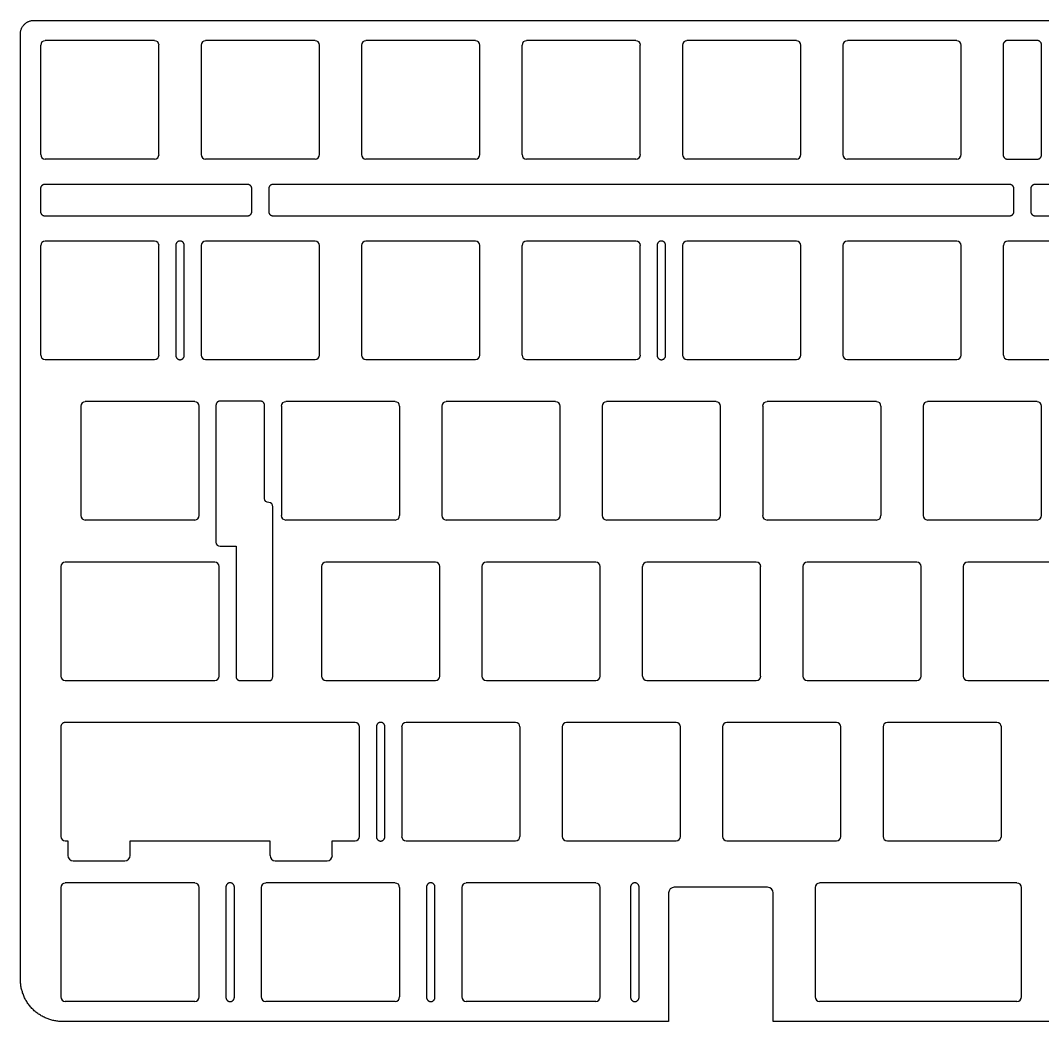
# Model space of a CAD drawing. Header units: millimetres. Extents: x 4 to 433, y 9 to 128.
# Drawn here: x 4.5 to 125.8, y 8.9 to 127.8 of the extents above; entities that cross this region are included whole.
import ezdxf

# ---------------------------------------------------------------- set-up
doc = ezdxf.new("R2010")
doc.units = ezdxf.units.MM
doc.layers.add('默认', color=7, linetype='Continuous', true_color=0x000000)

msp = doc.modelspace()

# ---------------------------------------------------------------- linework, layer by layer
at = {"layer": '默认', "color": 96, "true_color": 0x007f00}
for p, q in [((6.06, 127.79, 4.1), (371.64, 127.79, 4.1)), ((4.46, 13.93, 4.1), (4.46, 126.19, 4.1)), ((20.39, 125.39, 4.1), (7.39, 125.39, 4.1)), ((39.44, 125.39, 4.1), (26.44, 125.39, 4.1)), ((58.49, 125.39, 4.1), (45.49, 125.39, 4.1)), ((77.54, 125.39, 4.1), (64.54, 125.39, 4.1)), ((96.59, 125.39, 4.1), (83.59, 125.39, 4.1)), ((115.64, 125.39, 4.1), (102.64, 125.39, 4.1)), ((6.86, 124.86, 4.1), (6.86, 111.86, 4.1)), ((20.91, 111.86, 4.1), (20.91, 124.86, 4.1)), ((25.91, 124.86, 4.1), (25.91, 111.86, 4.1)), ((39.96, 111.86, 4.1), (39.96, 124.86, 4.1)), ((44.96, 124.86, 4.1), (44.96, 111.86, 4.1)), ((59.01, 111.86, 4.1), (59.01, 124.86, 4.1)), ((64.01, 124.86, 4.1), (64.01, 111.86, 4.1)), ((78.06, 111.86, 4.1), (78.06, 124.86, 4.1)), ((83.06, 124.86, 4.1), (83.06, 111.86, 4.1)), ((97.11, 111.86, 4.1), (97.11, 124.86, 4.1)), ((102.11, 124.86, 4.1), (102.11, 111.86, 4.1)), ((116.16, 111.86, 4.1), (116.16, 124.86, 4.1)), ((7.39, 111.34, 4.1), (20.39, 111.34, 4.1)), ((26.44, 111.34, 4.1), (39.44, 111.34, 4.1)), ((45.49, 111.34, 4.1), (58.49, 111.34, 4.1)), ((64.54, 111.34, 4.1), (77.54, 111.34, 4.1)), ((83.59, 111.34, 4.1), (96.59, 111.34, 4.1)), ((102.64, 111.34, 4.1), (115.64, 111.34, 4.1)), ((6.86, 101.05, 4.1), (6.86, 88.05, 4.1)), ((20.39, 101.58, 4.1), (7.39, 101.58, 4.1)), ((20.91, 88.05, 4.1), (20.91, 101.05, 4.1)), ((25.91, 101.05, 4.1), (25.91, 88.05, 4.1)), ((39.44, 101.58, 4.1), (26.44, 101.58, 4.1)), ((39.96, 88.05, 4.1), (39.96, 101.05, 4.1)), ((44.96, 101.05, 4.1), (44.96, 88.05, 4.1)), ((58.49, 101.58, 4.1), (45.49, 101.58, 4.1)), ((59.01, 88.05, 4.1), (59.01, 101.05, 4.1)), ((64.01, 101.05, 4.1), (64.01, 88.05, 4.1)), ((77.54, 101.58, 4.1), (64.54, 101.58, 4.1)), ((78.06, 88.05, 4.1), (78.06, 101.05, 4.1)), ((83.06, 101.05, 4.1), (83.06, 88.05, 4.1)), ((96.59, 101.58, 4.1), (83.59, 101.58, 4.1)), ((97.11, 88.05, 4.1), (97.11, 101.05, 4.1)), ((102.11, 101.05, 4.1), (102.11, 88.05, 4.1)), ((115.64, 101.58, 4.1), (102.64, 101.58, 4.1)), ((116.16, 88.05, 4.1), (116.16, 101.05, 4.1)), ((121.16, 101.05, 4.1), (121.16, 88.05, 4.1)), ((134.69, 101.58, 4.1), (121.69, 101.58, 4.1)), ((7.39, 87.53, 4.1), (20.39, 87.53, 4.1)), ((26.44, 87.53, 4.1), (39.44, 87.53, 4.1)), ((45.49, 87.53, 4.1), (58.49, 87.53, 4.1)), ((64.54, 87.53, 4.1), (77.54, 87.53, 4.1)), ((83.59, 87.53, 4.1), (96.59, 87.53, 4.1)), ((102.64, 87.53, 4.1), (115.64, 87.53, 4.1)), ((121.69, 87.53, 4.1), (134.69, 87.53, 4.1)), ((25.15, 82.53, 4.1), (12.15, 82.53, 4.1)), ((48.96, 82.53, 4.1), (35.96, 82.53, 4.1)), ((68.01, 82.53, 4.1), (55.01, 82.53, 4.1)), ((87.06, 82.53, 4.1), (74.06, 82.53, 4.1)), ((106.11, 82.53, 4.1), (93.11, 82.53, 4.1)), ((125.16, 82.53, 4.1), (112.16, 82.53, 4.1)), ((11.63, 82, 4.1), (11.63, 69, 4.1)), ((25.68, 69, 4.1), (25.68, 82, 4.1)), ((27.68, 82.1, 4.1), (27.68, 65.86, 4.1)), ((33.44, 71.04, 4.1), (33.44, 82.1, 4.1)), ((35.44, 82, 4.1), (35.44, 69, 4.1)), ((49.49, 69, 4.1), (49.49, 82, 4.1)), ((54.49, 82, 4.1), (54.49, 69, 4.1)), ((68.54, 69, 4.1), (68.54, 82, 4.1)), ((73.54, 82, 4.1), (73.54, 69, 4.1)), ((87.59, 69, 4.1), (87.59, 82, 4.1)), ((92.59, 82, 4.1), (92.59, 69, 4.1)), ((106.64, 69, 4.1), (106.64, 82, 4.1)), ((111.64, 82, 4.1), (111.64, 69, 4.1)), ((125.69, 69, 4.1), (125.69, 82, 4.1)), ((34.44, 49.9, 4.1), (34.44, 70.04, 4.1)), ((12.15, 68.48, 4.1), (25.15, 68.48, 4.1)), ((35.96, 68.48, 4.1), (48.96, 68.48, 4.1)), ((55.01, 68.48, 4.1), (68.01, 68.48, 4.1)), ((74.06, 68.48, 4.1), (87.06, 68.48, 4.1)), ((93.11, 68.48, 4.1), (106.11, 68.48, 4.1)), ((112.16, 68.48, 4.1), (125.16, 68.48, 4.1)), ((27.53, 63.48, 4.1), (9.77, 63.48, 4.1)), ((53.73, 63.48, 4.1), (40.73, 63.48, 4.1)), ((72.78, 63.48, 4.1), (59.78, 63.48, 4.1)), ((91.83, 63.48, 4.1), (78.83, 63.48, 4.1)), ((110.88, 63.48, 4.1), (97.88, 63.48, 4.1)), ((129.93, 63.48, 4.1), (116.93, 63.48, 4.1)), ((9.24, 62.95, 4.1), (9.24, 49.95, 4.1)), ((28.06, 49.95, 4.1), (28.06, 62.95, 4.1)), ((40.2, 62.95, 4.1), (40.2, 49.95, 4.1)), ((54.25, 49.95, 4.1), (54.25, 62.95, 4.1)), ((59.25, 62.95, 4.1), (59.25, 49.95, 4.1)), ((73.3, 49.95, 4.1), (73.3, 62.95, 4.1)), ((78.3, 62.95, 4.1), (78.3, 49.95, 4.1)), ((92.35, 49.95, 4.1), (92.35, 62.95, 4.1)), ((97.35, 62.95, 4.1), (97.35, 49.95, 4.1)), ((111.4, 49.95, 4.1), (111.4, 62.95, 4.1)), ((116.4, 62.95, 4.1), (116.4, 49.95, 4.1)), ((9.77, 49.43, 4.1), (27.53, 49.43, 4.1)), ((30.56, 49.4, 4.1), (33.94, 49.4, 4.1)), ((40.73, 49.43, 4.1), (53.73, 49.43, 4.1)), ((59.78, 49.43, 4.1), (72.78, 49.43, 4.1)), ((78.83, 49.43, 4.1), (91.83, 49.43, 4.1)), ((97.88, 49.43, 4.1), (110.88, 49.43, 4.1)), ((116.93, 49.43, 4.1), (129.93, 49.43, 4.1)), ((9.24, 43.9, 4.1), (9.24, 30.9, 4.1)), ((44.2, 44.43, 4.1), (9.77, 44.43, 4.1)), ((44.73, 30.9, 4.1), (44.73, 43.9, 4.1)), ((49.73, 43.9, 4.1), (49.73, 30.9, 4.1)), ((63.25, 44.43, 4.1), (50.25, 44.43, 4.1)), ((63.78, 30.9, 4.1), (63.78, 43.9, 4.1)), ((68.78, 43.9, 4.1), (68.78, 30.9, 4.1)), ((82.3, 44.43, 4.1), (69.3, 44.43, 4.1)), ((82.83, 30.9, 4.1), (82.83, 43.9, 4.1)), ((87.83, 43.9, 4.1), (87.83, 30.9, 4.1)), ((101.35, 44.43, 4.1), (88.35, 44.43, 4.1)), ((101.88, 30.9, 4.1), (101.88, 43.9, 4.1)), ((106.88, 43.9, 4.1), (106.88, 30.9, 4.1)), ((120.4, 44.43, 4.1), (107.4, 44.43, 4.1)), ((120.93, 30.9, 4.1), (120.93, 43.9, 4.1)), ((50.25, 30.38, 4.1), (63.25, 30.38, 4.1)), ((69.3, 30.38, 4.1), (82.3, 30.38, 4.1)), ((88.35, 30.38, 4.1), (101.35, 30.38, 4.1)), ((107.4, 30.38, 4.1), (120.4, 30.38, 4.1)), ((10.72, 28, 4.1), (16.87, 28, 4.1)), ((34.72, 28, 4.1), (40.87, 28, 4.1)), ((9.24, 24.85, 4.1), (9.24, 11.85, 4.1)), ((25.15, 25.38, 4.1), (9.77, 25.38, 4.1)), ((25.68, 11.85, 4.1), (25.68, 24.85, 4.1)), ((33.06, 24.85, 4.1), (33.06, 11.85, 4.1)), ((48.96, 25.38, 4.1), (33.58, 25.38, 4.1)), ((49.49, 11.85, 4.1), (49.49, 24.85, 4.1)), ((56.87, 24.85, 4.1), (56.87, 11.85, 4.1)), ((72.77, 25.38, 4.1), (57.39, 25.38, 4.1)), ((73.3, 11.85, 4.1), (73.3, 24.85, 4.1)), ((93.16, 24.88, 4.1), (82.09, 24.88, 4.1)), ((98.81, 24.85, 4.1), (98.81, 11.85, 4.1)), ((122.78, 25.38, 4.1), (99.34, 25.38, 4.1)), ((123.31, 11.85, 4.1), (123.31, 24.85, 4.1)), ((9.77, 11.33, 4.1), (25.15, 11.33, 4.1)), ((33.58, 11.33, 4.1), (48.96, 11.33, 4.1)), ((57.39, 11.33, 4.1), (72.77, 11.33, 4.1)), ((99.34, 11.33, 4.1), (122.78, 11.33, 4.1))]:
    msp.add_line(p, q, dxfattribs=at)
for points in [[(28.18, 65.36), (30.06, 65.36), (30.06, 49.9)], [(9.77, 30.38), (10.09, 30.38), (10.09, 28.63)], [(17.49, 28.63), (17.49, 30.38), (17.52, 30.38)], [(34.07, 30.38), (34.09, 30.38), (34.09, 28.63)], [(41.49, 28.63), (41.49, 30.38), (44.2, 30.38)], [(81.42, 24.2), (81.42, 8.93), (9.46, 8.93)], [(181.51, 24.2), (181.51, 8.93), (93.84, 8.93), (93.84, 24.2)]]:
    msp.add_lwpolyline(points, dxfattribs=at)
for centre, radius, start, end in [((7.39, 124.86, 4.1), 0.525, 90, 180), ((20.39, 124.86, 4.1), 0.525, 0, 90), ((26.44, 124.86, 4.1), 0.525, 90, 180), ((39.44, 124.86, 4.1), 0.525, 0, 90), ((45.49, 124.86, 4.1), 0.525, 90, 180), ((58.49, 124.86, 4.1), 0.525, 0, 90), ((64.54, 124.86, 4.1), 0.525, 90, 180), ((77.54, 124.86, 4.1), 0.525, 0, 90), ((83.59, 124.86, 4.1), 0.525, 90, 180), ((96.59, 124.86, 4.1), 0.525, 360, 90), ((102.64, 124.86, 4.1), 0.525, 90, 180), ((115.64, 124.86, 4.1), 0.525, 0, 90), ((7.39, 111.86, 4.1), 0.525, 180, 270), ((20.39, 111.86, 4.1), 0.525, 270, 360), ((26.44, 111.86, 4.1), 0.525, 180, 270), ((39.44, 111.86, 4.1), 0.525, 270, 0), ((45.49, 111.86, 4.1), 0.525, 180, 270), ((58.49, 111.86, 4.1), 0.525, 270, 0), ((64.54, 111.86, 4.1), 0.525, 180, 270), ((77.54, 111.86, 4.1), 0.525, 270, 360), ((83.59, 111.86, 4.1), 0.525, 180, 270), ((96.59, 111.86, 4.1), 0.525, 270, 0), ((102.64, 111.86, 4.1), 0.525, 180, 270), ((115.64, 111.86, 4.1), 0.525, 270, 360), ((7.39, 101.05, 4.1), 0.525, 90, 180), ((20.39, 101.05, 4.1), 0.525, 0, 90), ((26.44, 101.05, 4.1), 0.525, 90, 180), ((39.44, 101.05, 4.1), 0.525, 0, 90), ((45.49, 101.05, 4.1), 0.525, 90, 180), ((58.49, 101.05, 4.1), 0.525, 0, 90), ((64.54, 101.05, 4.1), 0.525, 90, 180), ((77.54, 101.05, 4.1), 0.525, 0, 90), ((83.59, 101.05, 4.1), 0.525, 90, 180), ((96.59, 101.05, 4.1), 0.525, 0, 90), ((102.64, 101.05, 4.1), 0.525, 90, 180), ((115.64, 101.05, 4.1), 0.525, 0, 90), ((121.69, 101.05, 4.1), 0.525, 90, 180), ((7.39, 88.05, 4.1), 0.525, 180, 270), ((20.39, 88.05, 4.1), 0.525, 270, 360), ((26.44, 88.05, 4.1), 0.525, 180, 270), ((39.44, 88.05, 4.1), 0.525, 270, 360), ((45.49, 88.05, 4.1), 0.525, 180, 270), ((58.49, 88.05, 4.1), 0.525, 270, 360), ((64.54, 88.05, 4.1), 0.525, 180, 270), ((77.54, 88.05, 4.1), 0.525, 270, 360), ((83.59, 88.05, 4.1), 0.525, 180, 270), ((96.59, 88.05, 4.1), 0.525, 270, 360), ((102.64, 88.05, 4.1), 0.525, 180, 270), ((115.64, 88.05, 4.1), 0.525, 270, 360), ((121.69, 88.05, 4.1), 0.525, 180, 270), ((12.15, 82, 4.1), 0.525, 90, 180), ((25.15, 82, 4.1), 0.525, 0, 90), ((35.96, 82, 4.1), 0.525, 90, 180), ((48.96, 82, 4.1), 0.525, 0, 90), ((55.01, 82, 4.1), 0.525, 90, 180), ((68.01, 82, 4.1), 0.525, 0, 90), ((74.06, 82, 4.1), 0.525, 90, 180), ((87.06, 82, 4.1), 0.525, 0, 90), ((93.11, 82, 4.1), 0.525, 90, 180), ((106.11, 82, 4.1), 0.525, 0, 90), ((112.16, 82, 4.1), 0.525, 90, 180), ((125.16, 82, 4.1), 0.525, 0, 90), ((33.94, 70.04, 4.1), 0.5, 0, 89.9699), ((12.15, 69, 4.1), 0.525, 180, 270), ((25.15, 69, 4.1), 0.525, 270, 360), ((35.96, 69, 4.1), 0.525, 180, 270), ((48.96, 69, 4.1), 0.525, 270, 360), ((55.01, 69, 4.1), 0.525, 180, 270), ((68.01, 69, 4.1), 0.525, 270, 360), ((74.06, 69, 4.1), 0.525, 180, 270), ((87.06, 69, 4.1), 0.525, 270, 360), ((93.11, 69, 4.1), 0.525, 180, 270), ((106.11, 69, 4.1), 0.525, 270, 360), ((112.16, 69, 4.1), 0.525, 180, 270), ((125.16, 69, 4.1), 0.525, 270, 360), ((28.18, 65.86, 4.1), 0.5, 180, 270), ((9.77, 62.95, 4.1), 0.525, 90, 180), ((27.53, 62.95, 4.1), 0.525, 360, 90), ((40.73, 62.95, 4.1), 0.525, 90, 180), ((53.73, 62.95, 4.1), 0.525, 0, 90), ((59.78, 62.95, 4.1), 0.525, 90, 180), ((72.78, 62.95, 4.1), 0.525, 0, 90), ((78.83, 62.95, 4.1), 0.525, 90, 180), ((91.83, 62.95, 4.1), 0.525, 0, 90), ((97.88, 62.95, 4.1), 0.525, 90, 180), ((110.88, 62.95, 4.1), 0.525, 0, 90), ((116.93, 62.95, 4.1), 0.525, 90, 180), ((9.77, 49.95, 4.1), 0.525, 180, 270), ((27.53, 49.95, 4.1), 0.525, 270, 360), ((33.94, 49.9, 4.1), 0.5, 270, 0), ((40.73, 49.95, 4.1), 0.525, 180, 270), ((53.73, 49.95, 4.1), 0.525, 270, 360), ((59.78, 49.95, 4.1), 0.525, 180, 270), ((72.78, 49.95, 4.1), 0.525, 270, 360), ((78.83, 49.95, 4.1), 0.525, 180, 270), ((91.83, 49.95, 4.1), 0.525, 270, 360), ((97.88, 49.95, 4.1), 0.525, 180, 270), ((110.88, 49.95, 4.1), 0.525, 270, 360), ((116.93, 49.95, 4.1), 0.525, 180, 270), ((9.77, 43.9, 4.1), 0.525, 134.9992, 180), ((44.2, 43.9, 4.1), 0.525, 360, 90), ((50.25, 43.9, 4.1), 0.525, 90, 180), ((63.25, 43.9, 4.1), 0.525, 0, 90), ((69.3, 43.9, 4.1), 0.525, 90, 180), ((82.3, 43.9, 4.1), 0.525, 0, 90), ((88.35, 43.9, 4.1), 0.525, 90, 180), ((101.35, 43.9, 4.1), 0.525, 0, 90), ((107.4, 43.9, 4.1), 0.525, 90, 180), ((120.4, 43.9, 4.1), 0.525, 0, 90), ((9.77, 30.9, 4.1), 0.525, 180, 269.9985), ((44.2, 30.9, 4.1), 0.525, 270, 0), ((50.25, 30.9, 4.1), 0.525, 180, 270), ((63.25, 30.9, 4.1), 0.525, 270, 360), ((69.3, 30.9, 4.1), 0.525, 180, 270), ((82.3, 30.9, 4.1), 0.525, 270, 360), ((88.35, 30.9, 4.1), 0.525, 180, 270), ((101.35, 30.9, 4.1), 0.525, 270, 360), ((107.4, 30.9, 4.1), 0.525, 180, 270), ((120.4, 30.9, 4.1), 0.525, 270, 360), ((10.72, 28.63, 4.1), 0.625, 180, 270), ((16.87, 28.63, 4.1), 0.625, 270, 0), ((34.72, 28.63, 4.1), 0.625, 180, 270), ((40.87, 28.63, 4.1), 0.625, 270, 0), ((9.77, 24.85, 4.1), 0.525, 90, 180), ((25.15, 24.85, 4.1), 0.525, 360, 90), ((33.58, 24.85, 4.1), 0.525, 90, 180), ((48.96, 24.85, 4.1), 0.525, 0, 90), ((57.39, 24.85, 4.1), 0.525, 90, 180), ((72.77, 24.85, 4.1), 0.525, 0, 90), ((82.09, 24.2, 4.1), 0.675, 90, 180), ((93.16, 24.2, 4.1), 0.675, 0, 90), ((99.34, 24.85, 4.1), 0.525, 90, 180), ((122.78, 24.85, 4.1), 0.525, 360, 90), ((9.77, 11.85, 4.1), 0.525, 180, 270), ((25.15, 11.85, 4.1), 0.525, 270, 0), ((33.58, 11.85, 4.1), 0.525, 180, 270), ((48.96, 11.85, 4.1), 0.525, 270, 0), ((57.39, 11.85, 4.1), 0.525, 180, 270), ((72.77, 11.85, 4.1), 0.525, 270, 0), ((99.34, 11.85, 4.1), 0.525, 180, 270), ((122.78, 11.85, 4.1), 0.525, 270, 0)]:
    msp.add_arc(centre, radius, start, end, dxfattribs=at)
at = {"layer": '默认', "color": 96, "true_color": 0x007f00, "extrusion": (0, 0, -1)}
msp.add_arc((-33.94, 71.04, -4.1), 0.5, 270.0301, 0, dxfattribs=at)
at = {"layer": '默认', "color": 96, "true_color": 0x007f00}
for points, weights in [([(4.46, 126.19, 4.1), (4.46, 127.79, 4.1), (6.06, 127.79, 4.1)], [1, 0.707106781187, 1]), ([(121.69, 125.41, 4.1), (121.14, 125.41, 4.1), (121.14, 124.86, 4.1)], [1, 0.707106781186, 1]), ([(125.71, 124.86, 4.1), (125.71, 125.41, 4.1), (125.16, 125.41, 4.1)], [1, 0.707106781186, 1]), ([(121.14, 111.86, 4.1), (121.14, 111.31, 4.1), (121.69, 111.31, 4.1)], [1, 0.707106781187, 1]), ([(125.16, 111.31, 4.1), (125.71, 111.31, 4.1), (125.71, 111.86, 4.1)], [1, 0.707106781187, 1]), ([(7.34, 108.31, 4.1), (6.84, 108.31, 4.1), (6.84, 107.81, 4.1)], [1, 0.707106781187, 1]), ([(31.94, 107.81, 4.1), (31.94, 108.31, 4.1), (31.44, 108.31, 4.1)], [1, 0.707106781187, 1]), ([(34.44, 108.31, 4.1), (33.94, 108.31, 4.1), (33.94, 107.81, 4.1)], [1, 0.707106781187, 1]), ([(122.42, 107.81, 4.1), (122.42, 108.31, 4.1), (121.92, 108.31, 4.1)], [1, 0.707106781187, 1]), ([(124.92, 108.31, 4.1), (124.42, 108.31, 4.1), (124.42, 107.81, 4.1)], [1, 0.707106781187, 1]), ([(6.84, 105.1, 4.1), (6.84, 104.6, 4.1), (7.34, 104.6, 4.1)], [1, 0.707106781187, 1]), ([(31.44, 104.6, 4.1), (31.94, 104.6, 4.1), (31.94, 105.1, 4.1)], [1, 0.707106781187, 1]), ([(33.94, 105.1, 4.1), (33.94, 104.6, 4.1), (34.44, 104.6, 4.1)], [1, 0.707106781187, 1]), ([(121.92, 104.6, 4.1), (122.42, 104.6, 4.1), (122.42, 105.1, 4.1)], [1, 0.707106781187, 1]), ([(124.42, 105.1, 4.1), (124.42, 104.6, 4.1), (124.92, 104.6, 4.1)], [1, 0.707106781187, 1]), ([(28.18, 82.6, 4.1), (27.68, 82.6, 4.1), (27.68, 82.1, 4.1)], [1, 0.707106781187, 1]), ([(33.44, 82.1, 4.1), (33.44, 82.6, 4.1), (32.94, 82.6, 4.1)], [1, 0.707106781187, 1]), ([(30.06, 49.9, 4.1), (30.06, 49.4, 4.1), (30.56, 49.4, 4.1)], [1, 0.707106781187, 1]), ([(9.77, 44.43, 4.1), (9.55, 44.43, 4.1), (9.4, 44.27, 4.1)], [1, 0.923877008341, 1]), ([(9.46, 8.93, 4.1), (4.46, 8.93, 4.1), (4.46, 13.93, 4.1)], [1, 0.707106781187, 1])]:
    msp.add_rational_spline(points, weights, degree=2, dxfattribs=at)
for points, degree in [([(125.16, 125.41, 4.1), (123.42, 125.41, 4.1), (121.69, 125.41, 4.1)], 2), ([(121.14, 124.86, 4.1), (121.14, 118.36, 4.1), (121.14, 111.86, 4.1)], 2), ([(125.71, 111.86, 4.1), (125.71, 118.36, 4.1), (125.71, 124.86, 4.1)], 2), ([(121.69, 111.31, 4.1), (123.42, 111.31, 4.1), (125.16, 111.31, 4.1)], 2), ([(31.44, 108.31, 4.1), (19.39, 108.31, 4.1), (7.34, 108.31, 4.1)], 2), ([(121.92, 108.31, 4.1), (78.18, 108.31, 4.1), (34.44, 108.31, 4.1)], 2), ([(207.65, 108.31, 4.1), (166.29, 108.31, 4.1), (124.92, 108.31, 4.1)], 2), ([(6.84, 107.81, 4.1), (6.84, 106.46, 4.1), (6.84, 105.1, 4.1)], 2), ([(31.94, 105.1, 4.1), (31.94, 106.46, 4.1), (31.94, 107.81, 4.1)], 2), ([(33.94, 107.81, 4.1), (33.94, 106.46, 4.1), (33.94, 105.1, 4.1)], 2), ([(122.42, 105.1, 4.1), (122.42, 106.46, 4.1), (122.42, 107.81, 4.1)], 2), ([(124.42, 107.81, 4.1), (124.42, 106.46, 4.1), (124.42, 105.1, 4.1)], 2), ([(7.34, 104.6, 4.1), (19.39, 104.6, 4.1), (31.44, 104.6, 4.1)], 2), ([(34.44, 104.6, 4.1), (78.18, 104.6, 4.1), (121.92, 104.6, 4.1)], 2), ([(124.92, 104.6, 4.1), (166.29, 104.6, 4.1), (207.65, 104.6, 4.1)], 2), ([(22.91, 101.1, 4.1), (22.91, 94.55, 4.1), (22.91, 88.01, 4.1)], 2), ([(23.91, 88.01, 4.1), (23.91, 94.55, 4.1), (23.91, 101.1, 4.1)], 2), ([(80.06, 101.1, 4.1), (80.06, 94.55, 4.1), (80.06, 88.01, 4.1)], 2), ([(81.06, 88.01, 4.1), (81.06, 94.55, 4.1), (81.06, 101.1, 4.1)], 2), ([(32.94, 82.6, 4.1), (30.56, 82.6, 4.1), (28.18, 82.6, 4.1)], 2), ([(46.73, 43.95, 4.1), (46.73, 37.4, 4.1), (46.73, 30.86, 4.1)], 2), ([(47.73, 30.86, 4.1), (47.73, 37.4, 4.1), (47.73, 43.95, 4.1)], 2), ([(17.52, 30.38, 4.1), (22.85, 30.38, 4.1), (28.37, 30.38, 4.1), (34.07, 30.38, 4.1)], 3), ([(28.86, 24.9, 4.1), (28.86, 18.35, 4.1), (28.86, 11.8, 4.1)], 2), ([(29.86, 11.8, 4.1), (29.86, 18.35, 4.1), (29.86, 24.9, 4.1)], 2), ([(52.68, 24.9, 4.1), (52.68, 18.35, 4.1), (52.68, 11.8, 4.1)], 2), ([(53.68, 11.8, 4.1), (53.68, 18.35, 4.1), (53.68, 24.9, 4.1)], 2), ([(76.91, 24.9, 4.1), (76.91, 18.35, 4.1), (76.91, 11.8, 4.1)], 2), ([(77.91, 11.8, 4.1), (77.91, 18.35, 4.1), (77.91, 24.9, 4.1)], 2)]:
    msp.add_open_spline(points, degree=degree, dxfattribs=at)
for points, weights, knots in [([(23.91, 101.1, 4.1), (23.91, 101.6, 4.1), (23.41, 101.6, 4.1), (22.91, 101.6, 4.1), (22.91, 101.1, 4.1)], [1, 0.707106781186, 1, 0.707106781186, 1], [6090.019728, 6090.019728, 6090.019728, 6090.805126, 6090.805126, 6091.590524, 6091.590524, 6091.590524]), ([(81.06, 101.1, 4.1), (81.06, 101.6, 4.1), (80.56, 101.6, 4.1), (80.06, 101.6, 4.1), (80.06, 101.1, 4.1)], [1, 0.707106781186, 1, 0.707106781186, 1], [6119.353321, 6119.353321, 6119.353321, 6120.138719, 6120.138719, 6120.924117, 6120.924117, 6120.924117]), ([(22.91, 88.01, 4.1), (22.91, 87.51, 4.1), (23.41, 87.51, 4.1), (23.91, 87.51, 4.1), (23.91, 88.01, 4.1)], [1, 0.707106781187, 1, 0.707106781187, 1], [6104.686524, 6104.686524, 6104.686524, 6105.471922, 6105.471922, 6106.257321, 6106.257321, 6106.257321]), ([(80.06, 88.01, 4.1), (80.06, 87.51, 4.1), (80.56, 87.51, 4.1), (81.06, 87.51, 4.1), (81.06, 88.01, 4.1)], [1, 0.707106781187, 1, 0.707106781187, 1], [6134.020117, 6134.020117, 6134.020117, 6134.805515, 6134.805515, 6135.590913, 6135.590913, 6135.590913]), ([(47.73, 43.95, 4.1), (47.73, 44.45, 4.1), (47.23, 44.45, 4.1), (46.73, 44.45, 4.1), (46.73, 43.95, 4.1)], [1, 0.707106781187, 1, 0.707106781187, 1], [8389.15855, 8389.15855, 8389.15855, 8389.943948, 8389.943948, 8390.729346, 8390.729346, 8390.729346]), ([(46.73, 30.86, 4.1), (46.73, 30.36, 4.1), (47.23, 30.36, 4.1), (47.73, 30.36, 4.1), (47.73, 30.86, 4.1)], [1, 0.707106781187, 1, 0.707106781187, 1], [8403.825346, 8403.825346, 8403.825346, 8404.610744, 8404.610744, 8405.396142, 8405.396142, 8405.396142]), ([(29.86, 24.9, 4.1), (29.86, 25.4, 4.1), (29.36, 25.4, 4.1), (28.86, 25.4, 4.1), (28.86, 24.9, 4.1)], [1, 0.707106781187, 1, 0.707106781187, 1], [7052.18012, 7052.18012, 7052.18012, 7052.965518, 7052.965518, 7053.750916, 7053.750916, 7053.750916]), ([(53.68, 24.9, 4.1), (53.68, 25.4, 4.1), (53.18, 25.4, 4.1), (52.68, 25.4, 4.1), (52.68, 24.9, 4.1)], [1, 0.707106781187, 1, 0.707106781187, 1], [7053.750916, 7053.750916, 7053.750916, 7054.536314, 7054.536314, 7055.321712, 7055.321712, 7055.321712]), ([(77.91, 24.9, 4.1), (77.91, 25.4, 4.1), (77.41, 25.4, 4.1), (76.91, 25.4, 4.1), (76.91, 24.9, 4.1)], [1, 0.707106781187, 1, 0.707106781187, 1], [6995.069891, 6995.069891, 6995.069891, 6995.855289, 6995.855289, 6996.640687, 6996.640687, 6996.640687]), ([(28.86, 11.8, 4.1), (28.86, 11.3, 4.1), (29.36, 11.3, 4.1), (29.86, 11.3, 4.1), (29.86, 11.8, 4.1)], [1, 0.707106781187, 1, 0.707106781187, 1], [7037.509863, 7037.509863, 7037.509863, 7038.295261, 7038.295261, 7039.08066, 7039.08066, 7039.08066]), ([(52.68, 11.8, 4.1), (52.68, 11.3, 4.1), (53.18, 11.3, 4.1), (53.68, 11.3, 4.1), (53.68, 11.8, 4.1)], [1, 0.707106781187, 1, 0.707106781187, 1], [7068.421172, 7068.421172, 7068.421172, 7069.20657, 7069.20657, 7069.991969, 7069.991969, 7069.991969]), ([(76.91, 11.8, 4.1), (76.91, 11.3, 4.1), (77.41, 11.3, 4.1), (77.91, 11.3, 4.1), (77.91, 11.8, 4.1)], [1, 0.707106781187, 1, 0.707106781187, 1], [7009.740147, 7009.740147, 7009.740147, 7010.525545, 7010.525545, 7011.310943, 7011.310943, 7011.310943])]:
    msp.add_rational_spline(points, weights, degree=2, knots=knots, dxfattribs=at)

doc.saveas('drawing.dxf')
